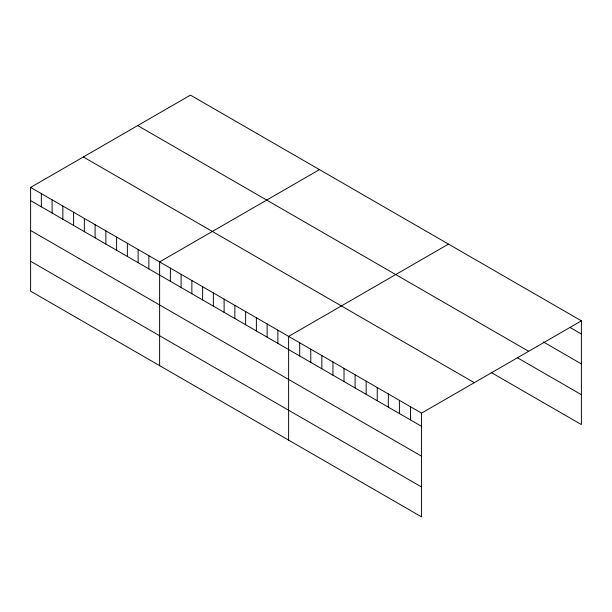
<?xml version="1.0" encoding="UTF-8"?>
<svg xmlns="http://www.w3.org/2000/svg" width="612" height="612" viewBox="0 0 612 612"><rect width="100%" height="100%" fill="white"/><g stroke="black" fill="none" stroke-linecap="round" stroke-linejoin="round"><path stroke-width="0.92" d="M30.6 187.417L421.553 413.131L421.553 516.872L30.6 291.159L30.6 187.417L190.447 95.128L581.4 320.841L581.4 424.583L491.199 372.501M319.464 169.616L159.617 261.905L159.617 365.639M448.474 244.104L288.627 336.393L288.627 440.127M421.553 413.131L581.4 320.841M570.323 327.634L581.4 334.03M543.425 341.986L581.4 363.911M137.7 125.59L528.653 351.296M517.308 357.699L581.4 394.702M83.347 156.963L474.3 382.676M30.6 200.606L421.553 426.319M30.6 230.487L421.553 456.2M30.6 261.27L421.553 486.984M410.476 406.735L410.476 419.924M399.399 400.34L399.399 413.528M388.322 393.944L388.322 407.133M377.244 387.549L377.244 400.738M366.167 381.154L366.167 394.342M355.09 374.758L355.09 387.947M344.013 368.363L344.013 381.551M332.936 361.967L332.936 375.156M321.858 355.572L321.858 368.761M310.781 349.184L310.781 362.365M299.704 342.789L299.704 355.97M277.879 330.182L277.879 343.37M267.123 323.978L267.123 337.158M256.374 317.766L256.374 330.954M245.626 311.562L245.626 324.743M234.87 305.357L234.87 318.538M224.122 299.146L224.122 312.334M213.366 292.941L213.366 306.122M202.618 286.73L202.618 299.918M191.87 280.526L191.87 293.714M181.114 274.321L181.114 287.502M170.365 268.11L170.365 281.298M148.861 255.701L148.861 268.882M138.113 249.489L138.113 262.678M127.357 243.285L127.357 256.466M116.609 237.073L116.609 250.262M105.861 230.869L105.861 244.05M95.105 224.665L95.105 237.846M84.357 218.453L84.357 231.642M73.608 212.249L73.608 225.43M62.852 206.037L62.852 219.226M52.104 199.833L52.104 213.022M41.348 193.629L41.348 206.81"/></g></svg>
